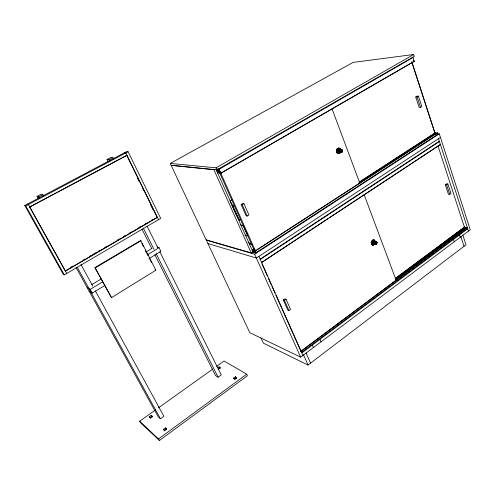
<?xml version="1.0" encoding="UTF-8"?>
<svg xmlns="http://www.w3.org/2000/svg" width="495" height="495" viewBox="0 0 495 495"><rect width="100%" height="100%" fill="white"/><g stroke="black" fill="none" stroke-linecap="round" stroke-linejoin="round"><path stroke-width="0.74" d="M340.343 152.726C337.052 156.5 334.119 148.395 338.611 148.141M338.512 153.685C335.61 153.357 336.371 148.908 337.831 148.277M342.008 151.439L342.323 151.451C338.951 156.519 338.778 145.734 342.286 150.387C337.757 147.417 340.845 155.783 342.385 151.099M339.861 151.284L340.17 151.297L339.848 150.919M342.354 150.876L342.323 151.334M372.673 245.031C369.839 244.27 371.244 239.005 374.115 239.982L373.385 239.852M372.215 244.876C369.734 243.75 372.989 237.185 375.266 241.189M376.311 243.887L376.633 243.955C372.989 246.807 374.925 238.318 376.961 242.525C373.119 239.153 374.987 247.766 376.949 242.748M374.888 242.977L374.987 243.546L374.672 243.478M374.975 242.6L374.628 243.15M337.058 150.301L337.107 151.761M340.145 150.802L339.91 150.56M376.596 242.309C377.178 241.306 374.783 242.074 374.653 242.81M374.894 243.231L375.878 244.344L376.943 243.367M371.98 242.049L372.364 241.319M337.262 150.146L337.237 151.68M340.176 150.672L341.228 149.62L342.342 150.56L341.977 150.375M340.22 150.542L340.046 150.233M342.101 151.959L341.952 151.612M376.602 243.955L376.497 243.614M337.361 149.948L337.912 149.354M337.373 149.651L337.856 149.199M374.703 244.332L373.731 245.019L372.463 244.988L373.521 244.976L374.492 244.289M340.424 150.22L340.82 149.979M339.601 152.206C337.522 154.056 336.235 149.447 338.648 149.181M372.438 241.046L372.772 240.811M372.506 241.176L373.143 240.848M260.865 337.658L263.433 343.177L308.026 365.038L466.005 244.784L462.745 234.847M171.115 165.231L216.965 169.859L414.284 56.356L413.684 54.493L353.065 62.426L170.268 163.43L249.808 332.689L300.638 357.143L470.25 229.748L439.288 133.823L435.427 133.805M395.889 279.595L465.065 227.978L464.725 226.939L395.227 278.462M456.848 232.91L459.261 232.941L456.848 232.91L457.108 233.69L458.444 233.912M301.863 352.91L467.713 228.752M395.493 278.537L464.725 226.939M395.994 279.254L402.188 274.632M403.425 273.71L412.106 267.232M413.344 266.31L429.456 254.288M430.7 253.366L456.724 233.943M457.108 233.69L458.846 233.609M459.824 231.635L464.78 227.935L464.446 226.902M139.664 421.214L158.542 438.923L246.702 374.195L247.444 375.742L159.421 440.507L140.518 422.724L139.664 421.214L155.306 410.064M163.331 429.32L164.266 430.161L166.252 428.707L166.611 429.363L164.625 430.817L163.331 429.32L165.311 427.878L166.252 428.707M233.485 378.1L234.568 378.762L236.369 377.444L236.684 378.087L234.884 379.405L233.485 378.1L235.286 376.788L236.369 377.444M76.051 267.405L158.239 416.858L160.473 418.807L163.913 416.326L95.405 290.93M154.879 254.783L215.579 375.618L218.097 377.221L221.277 374.932L159.854 251.769M338.592 153.673L339.904 153.209M149.267 416.722L150.127 417.489L152.045 416.116L152.398 416.753L150.48 418.127L149.267 416.722L151.185 415.354L152.045 416.116M218.233 368.744L219.984 367.494L220.294 368.119L218.542 369.369M158.431 407.831L212.85 369.022M216.6 366.343L224.105 360.991L246.702 374.195M217.825 367.723L218.982 366.888L219.984 367.494M449.738 194.325L450.976 193.452L447.87 183.961L446.527 183.843L445.29 184.709L448.402 194.189L449.738 194.325L446.626 184.827L445.29 184.709M288.956 310.551L290.553 309.418L286.073 299.246L284.941 298.825L283.332 299.951L287.824 310.111L288.956 310.551L284.458 300.372L283.332 299.951M376.07 243.682L375.662 242.556M446.626 184.827L447.87 183.961M284.458 300.372L286.073 299.246M231.908 199.714L230.045 200.982L233.009 206.112L239.277 220.126L240.719 219.582M304.691 234.03L261.478 262.597L440.414 144.491L329.2 217.825M305.978 233.176L327.913 218.679M260.135 259.139L439.356 141.224M440.445 137.4L256.361 258.037L207.937 243.583M255.903 252.537L255.216 250.984L437.122 132.796L438.007 134.659M255.216 250.984L437.407 132.796M206.31 240.131L254.634 254.176L439.288 133.823M254.083 248.861L252.141 250.117L254.306 248.923M254.362 252.097L253.675 250.55L254.968 249.709M359.351 181.993L435.21 132.79L435.953 134.219L435.21 132.79M358.962 182.445L435.489 132.79M426.585 138.662L428.361 138.396L426.585 138.662L426.962 139.813M252.902 251.813L251.206 252.908L206.18 239.858M254.35 250.885L253.056 251.72L252.37 250.179M255.439 251.052L256.336 253.063L253.038 252.116L251.342 253.217L213.821 169.537M420.509 107.353L421.833 106.53L418.424 96.104L417.081 96.185L415.75 96.995L419.166 107.403L420.509 107.353L417.087 96.921L415.75 96.995M247.209 216.061L248.948 214.978L243.967 203.674L242.884 203.482L241.133 204.553L246.126 215.839L247.209 216.061L242.216 204.744L241.133 204.553M111.499 297.656L155.82 270.214L140.927 240.793L140.419 240.613L94.953 267.578L111.499 297.656L94.953 267.578M340.913 150.468L341.179 150.313L341.395 151.718M242.216 204.744L243.967 203.674M89.112 291.159L92.274 293.12L104.81 285.491M149.02 258.588L160.894 251.361L159.074 247.71L157.175 247.03M417.087 96.921L418.424 96.104M373.923 243.911L373.057 244.091M375.977 243.818L375.13 243.757M87.083 287.465L90.226 289.383L102.688 281.841M147.275 254.851L159.074 247.71M91.717 284.675L100.986 279.087M146.006 251.943L151.965 248.354M95.399 267.807L140.927 240.793M64.338 274.861L160.702 218.375L128.1 151.736L126.609 151.631L24.75 205.493L63.131 274.119L64.338 274.861L25.796 205.895L24.75 205.493M70.865 267.257L72.858 266.093M83.5 259.881L84.824 259.108M89.484 256.391L90.814 255.612M92.806 254.449L94.137 253.675M95.467 252.896L96.797 252.122M98.79 250.953L100.12 250.179M104.779 247.463L106.109 246.683M117.414 240.087L119.406 238.924M123.397 236.591L125.39 235.428M129.381 233.102L131.373 231.932M138.693 227.663L140.685 226.5M145.338 223.783L146.668 223.01M151.328 220.287L152.658 219.514M157.175 217.324L65.284 270.994L29.607 206.947L126.751 155.331L157.175 217.324L156.643 217.181M65.489 271.112L157.441 217.398M218.802 169.29L220.609 173.349L414.278 61.318L412.923 57.135M220.609 173.349L414.278 61.318M217.67 173.027L219.223 172.279M170.268 163.43L216.055 167.817L413.684 54.493M29.78 207.015L126.998 155.356M25.796 205.895L128.1 151.736M38.121 198.433L37.001 196.404L41.203 194.189L42.83 194.677L43.566 196.032M108.052 161.568L107.013 159.495L110.855 157.472L112.922 157.67L113.615 159.05M37.001 196.404L38.604 196.911L42.83 194.677M107.013 159.495L109.061 159.706L112.922 157.67M233.009 206.112L234.383 205.58M338.258 149.205L339.186 149.267M338.908 148.141L338.32 148.191M338.24 149.032L339.211 149.187M412.793 57.637L219.019 169.315L217.132 169.123M373.688 240.886C372.209 240.78 371.559 243.045 372.648 243.924M439.214 141.644L260.116 259.535M338.407 148.135L339.737 148.413L340.727 149.669M338.988 148.178L339.471 148.277M339.267 148.271L339.737 148.413M339.533 148.407L339.991 148.599M339.78 148.587L340.214 148.816M340.009 148.809L340.418 149.069M338.401 149.162L341.086 149.261M337.856 149.255L341.439 149.348M337.015 149.317L341.606 149.434M337.528 149.459L340.214 149.558M340.418 149.496L341.767 149.546M337.38 149.595L340.065 149.694M341.909 149.688L340.523 149.663L340.207 149.063M340.362 149.849L340.801 149.768M341.606 149.837L341.915 149.849M337.25 149.756L339.929 149.861M340.244 149.96L340.554 149.973M341.717 149.948L342.033 149.96M337.132 149.942L339.818 150.041M340.139 150.09L340.449 150.103M341.816 150.078L342.132 150.09M341.903 150.22L342.218 150.233M337.039 150.14L339.719 150.239M336.965 150.35L339.65 150.449M339.972 150.393L340.282 150.406M336.916 150.567L339.595 150.672M339.867 150.74L340.628 152.182L341.742 152.262M336.885 150.796L339.57 150.901M336.885 151.018L339.564 151.124M339.842 151.099L340.158 151.111M336.903 151.247L339.582 151.352M339.892 151.458L340.207 151.47M336.946 151.464L339.626 151.575M339.947 151.625L340.158 151.346M341.872 151.767L342.187 151.779M337.008 151.674L339.694 151.786M340.015 151.786L340.331 151.798M340.102 151.928L340.418 151.94M341.68 152.045L341.989 152.058M337.101 151.866L339.78 151.977M340.201 152.058L340.517 152.07M337.206 152.045L339.886 152.157M340.319 152.169L340.628 152.182M337.33 152.206L341.859 152.305M339.025 152.33L341.711 152.441M337.324 152.175L340.158 152.46M337.633 152.454L341.55 152.559M337.8 152.54L341.204 152.708M338.302 153.673L338.803 153.679M373.267 244.134L372.438 243.88M372.716 245.05L373.193 245.112M124.332 152.837L125.817 152.949L158.542 219.644M126.25 155.294L126.751 155.331M171.183 165.386L213.902 169.711M219.904 171.134L218.864 171.029L254.845 251.701L255.934 252.011M464.551 227.898L466.828 228.245M467.305 228.319L301.443 352.384M338.698 148.135L339.193 148.184M374.591 240.242L374.152 240.05L375.148 241.449M373.255 240.799L375.953 241.35M372.921 240.805L376.41 241.548M372.587 240.917L376.54 241.665M372.432 241.009L375.123 241.56M375.303 241.535L376.658 241.808M375.488 241.708L375.81 241.77M376.262 241.832L376.577 241.9M372.283 241.127L374.975 241.678M375.358 241.764L375.674 241.826M376.361 241.925L376.683 241.993M375.235 241.838L375.55 241.906M376.454 242.036L376.775 242.105M372.147 241.269L374.839 241.82M375.111 241.937L375.433 241.999M376.534 242.166L376.85 242.234M372.023 241.43L374.715 241.981M375.006 242.049L375.321 242.117M374.907 242.179L375.222 242.247M371.912 241.61L374.61 242.16M374.82 242.321L375.136 242.389M376.646 242.463L376.992 242.686L376.893 242.333M371.825 241.801L374.523 242.352M374.746 242.476L375.068 242.544M371.757 242.006L374.449 242.556M374.69 242.643L375.012 242.705M371.708 242.216L374.399 242.767M371.683 242.426L374.375 242.983M374.635 242.977L374.95 243.045M376.571 243.466L376.887 243.528M371.677 242.643L374.368 243.194M374.641 243.317L374.956 243.385M376.41 243.763L376.732 243.825M371.696 242.847L374.387 243.404M371.733 243.051L374.424 243.608M374.721 243.633L375.037 243.701M374.783 243.775L375.099 243.843M376.206 244.004L376.522 244.072M371.788 243.243L374.486 243.8M374.864 243.905L375.179 243.967M375.959 244.177L376.404 244.165M371.869 243.416L374.567 243.979M374.956 244.016L375.377 244.177M375.693 244.27L376.144 244.301M374.666 244.134L371.968 243.577L372.215 243.893M375.173 244.184L375.878 244.344M372.085 243.713L375.872 244.549M372.215 243.831L375.705 244.592M372.358 243.924L375.532 244.604M240.217 224.866L243.212 225.553L247.816 235.88L244.914 235.15M372.865 244.239L372.518 244.122M373.478 240.842L374.387 241.343M247.927 242.587L251.608 243.571M249.195 243.979L252.147 244.778M253.675 250.55L254.585 252.159M252.834 251.658L256.132 252.599L437.871 134.232L437.122 132.796M338.165 152.776L337.46 152.349M340.777 152.027L340.251 151.588M27.336 204.126L28.394 204.522L66.776 273.432M155.294 269.992L155.82 270.214M375.934 242.018L376.256 242.272M338.023 152.553L337.324 151.878M220.294 368.119L218.982 366.888M236.684 378.087L235.286 376.788M152.398 416.753L151.185 415.354M166.611 429.363L165.311 427.878M372.308 243.763L372.011 243.286M239.277 220.126L236.171 214.681L230.961 203.037M158.542 438.923L159.421 440.507M150.127 417.489L150.48 418.127M90.226 289.383L92.274 293.12M38.604 196.911L39.346 198.26M77.245 267.269L160.473 418.807M164.266 430.161L164.625 430.817M80.97 264.491L92.819 286.184M141.805 243.348L143.531 246.764M145.264 250.179L148.03 255.643M149.762 259.058L151.489 262.474M142.046 229.235L151.761 248.57M109.061 159.706L109.754 161.085M143.327 228.071L154.063 249.474M156.135 253.619L218.097 377.221M147.083 226.166L157.781 247.618M234.568 378.762L234.884 379.405M137.393 177.983L139.083 181.424M142.801 188.991L143.476 190.365M150.567 204.806L152.93 209.62M216.383 169.692L217.887 173.052M216.037 169.37L253.038 252.116M258.904 256.373L302.965 355.391M262.041 264.045L267.387 276.043M268.63 278.84L271.334 284.922M271.934 286.271L274.942 293.028M275.888 295.15L281.234 307.154M281.853 308.546L287.112 320.364M287.422 321.057L293.12 333.871M293.721 335.22L300.941 351.431M220.207 171.821L255.63 251.324M218.796 168.801L220.832 173.374M217.546 169.166L219.353 173.213L217.33 169.148M216.055 167.817L216.965 169.859M254.634 254.176L300.638 357.143M303.509 354.878L308.026 365.038M306.052 352.966L310.544 363.12M312.382 345.034L313.465 347.509M319.98 339.353L321.038 341.816M332.083 108.919L359.952 183.509M364.11 194.554L396.124 280.226M453.451 239.431L454.237 241.777M460.765 236.332L464.038 246.275M459.521 234.884L460.294 237.229M458.859 233.238L459.113 234.017M411.92 62.178L435.099 133.52M411.778 61.9L435.006 133.378M438.001 145.976L464.588 227.657M413.597 60.112L413.993 61.349M438.527 138.656L468.468 231.085M376.93 242.538L377.004 242.853M466.971 227.279L300.948 351.283L466.971 227.279"/></g></svg>
